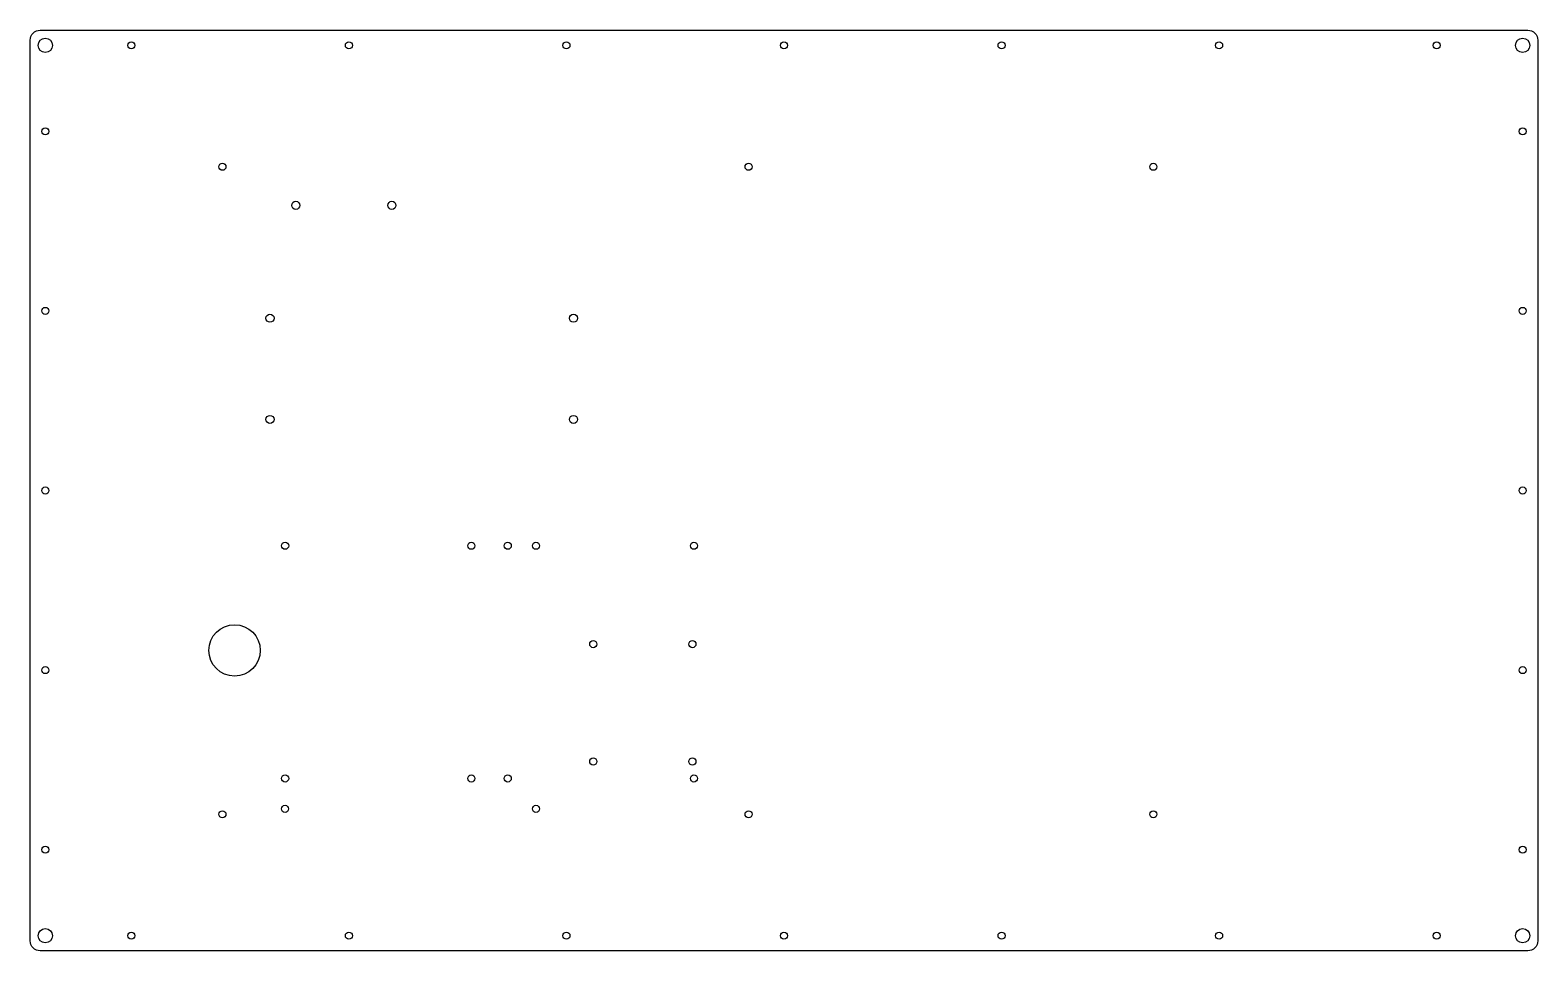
# Model space of a CAD drawing. Header units: millimetres. Extents: x -452 to 293, y -455 to 0.
import ezdxf

# ---------------------------------------------------------------- set-up
doc = ezdxf.new("R2010")
doc.units = ezdxf.units.MM
doc.layers.get('0').update_dxf_attribs({"linetype": 'CONTINUOUS'})

msp = doc.modelspace()

# ---------------------------------------------------------------- linework, layer by layer
msp.add_lwpolyline([(-446.69, -454.91, -0.414214), (-451.69, -449.91), (-451.69, -4.91, -0.414214), (-446.69, 0.09), (288.31, 0.09, -0.414214), (293.31, -4.91), (293.31, -449.91, -0.414214), (288.31, -454.91)], format="xyb", close=True)
for centre, radius in [((-444.19, -7.41), 3.5), ((-401.69, -7.41), 1.75), ((-294.19, -7.41), 1.75), ((-186.69, -7.41), 1.75), ((-79.19, -7.41), 1.75), ((28.31, -7.41), 1.75), ((135.81, -7.41), 1.75), ((243.31, -7.41), 1.75), ((285.81, -7.41), 3.5), ((-444.19, -49.91), 1.75), ((285.81, -49.91), 1.75), ((-356.69, -67.41), 1.75), ((-96.69, -67.41), 1.75), ((103.31, -67.41), 1.75), ((-320.44, -86.5), 2), ((-272.94, -86.5), 2), ((-444.19, -138.66), 1.75), ((-333.19, -142.27), 2), ((-183.19, -142.27), 2), ((285.81, -138.66), 1.75), ((-333.19, -192.27), 2), ((-183.19, -192.27), 2), ((-444.19, -227.41), 1.75), ((285.81, -227.41), 1.75), ((-325.69, -254.73), 1.75), ((-233.69, -254.73), 1.75), ((-215.69, -254.73), 1.75), ((-201.74, -254.73), 1.75), ((-123.69, -254.73), 1.75), ((-350.69, -306.41), 12.7), ((-173.44, -303.33), 1.75), ((-124.44, -303.33), 1.75), ((-444.19, -316.16), 1.75), ((285.81, -316.16), 1.75), ((-173.44, -361.33), 1.75), ((-124.44, -361.33), 1.75), ((-325.69, -369.73), 1.75), ((-233.69, -369.73), 1.75), ((-215.69, -369.73), 1.75), ((-123.69, -369.73), 1.75), ((-356.69, -387.41), 1.75), ((-325.74, -384.73), 1.75), ((-201.74, -384.73), 1.75), ((-96.69, -387.41), 1.75), ((103.31, -387.41), 1.75), ((-444.19, -404.91), 1.75), ((285.81, -404.91), 1.75), ((-444.19, -447.41), 3.5), ((-401.69, -447.41), 1.75), ((-294.19, -447.41), 1.75), ((-186.69, -447.41), 1.75), ((-79.19, -447.41), 1.75), ((28.31, -447.41), 1.75), ((135.81, -447.41), 1.75), ((243.31, -447.41), 1.75), ((285.81, -447.41), 3.5)]:
    msp.add_circle(centre, radius)

doc.saveas('drawing.dxf')
